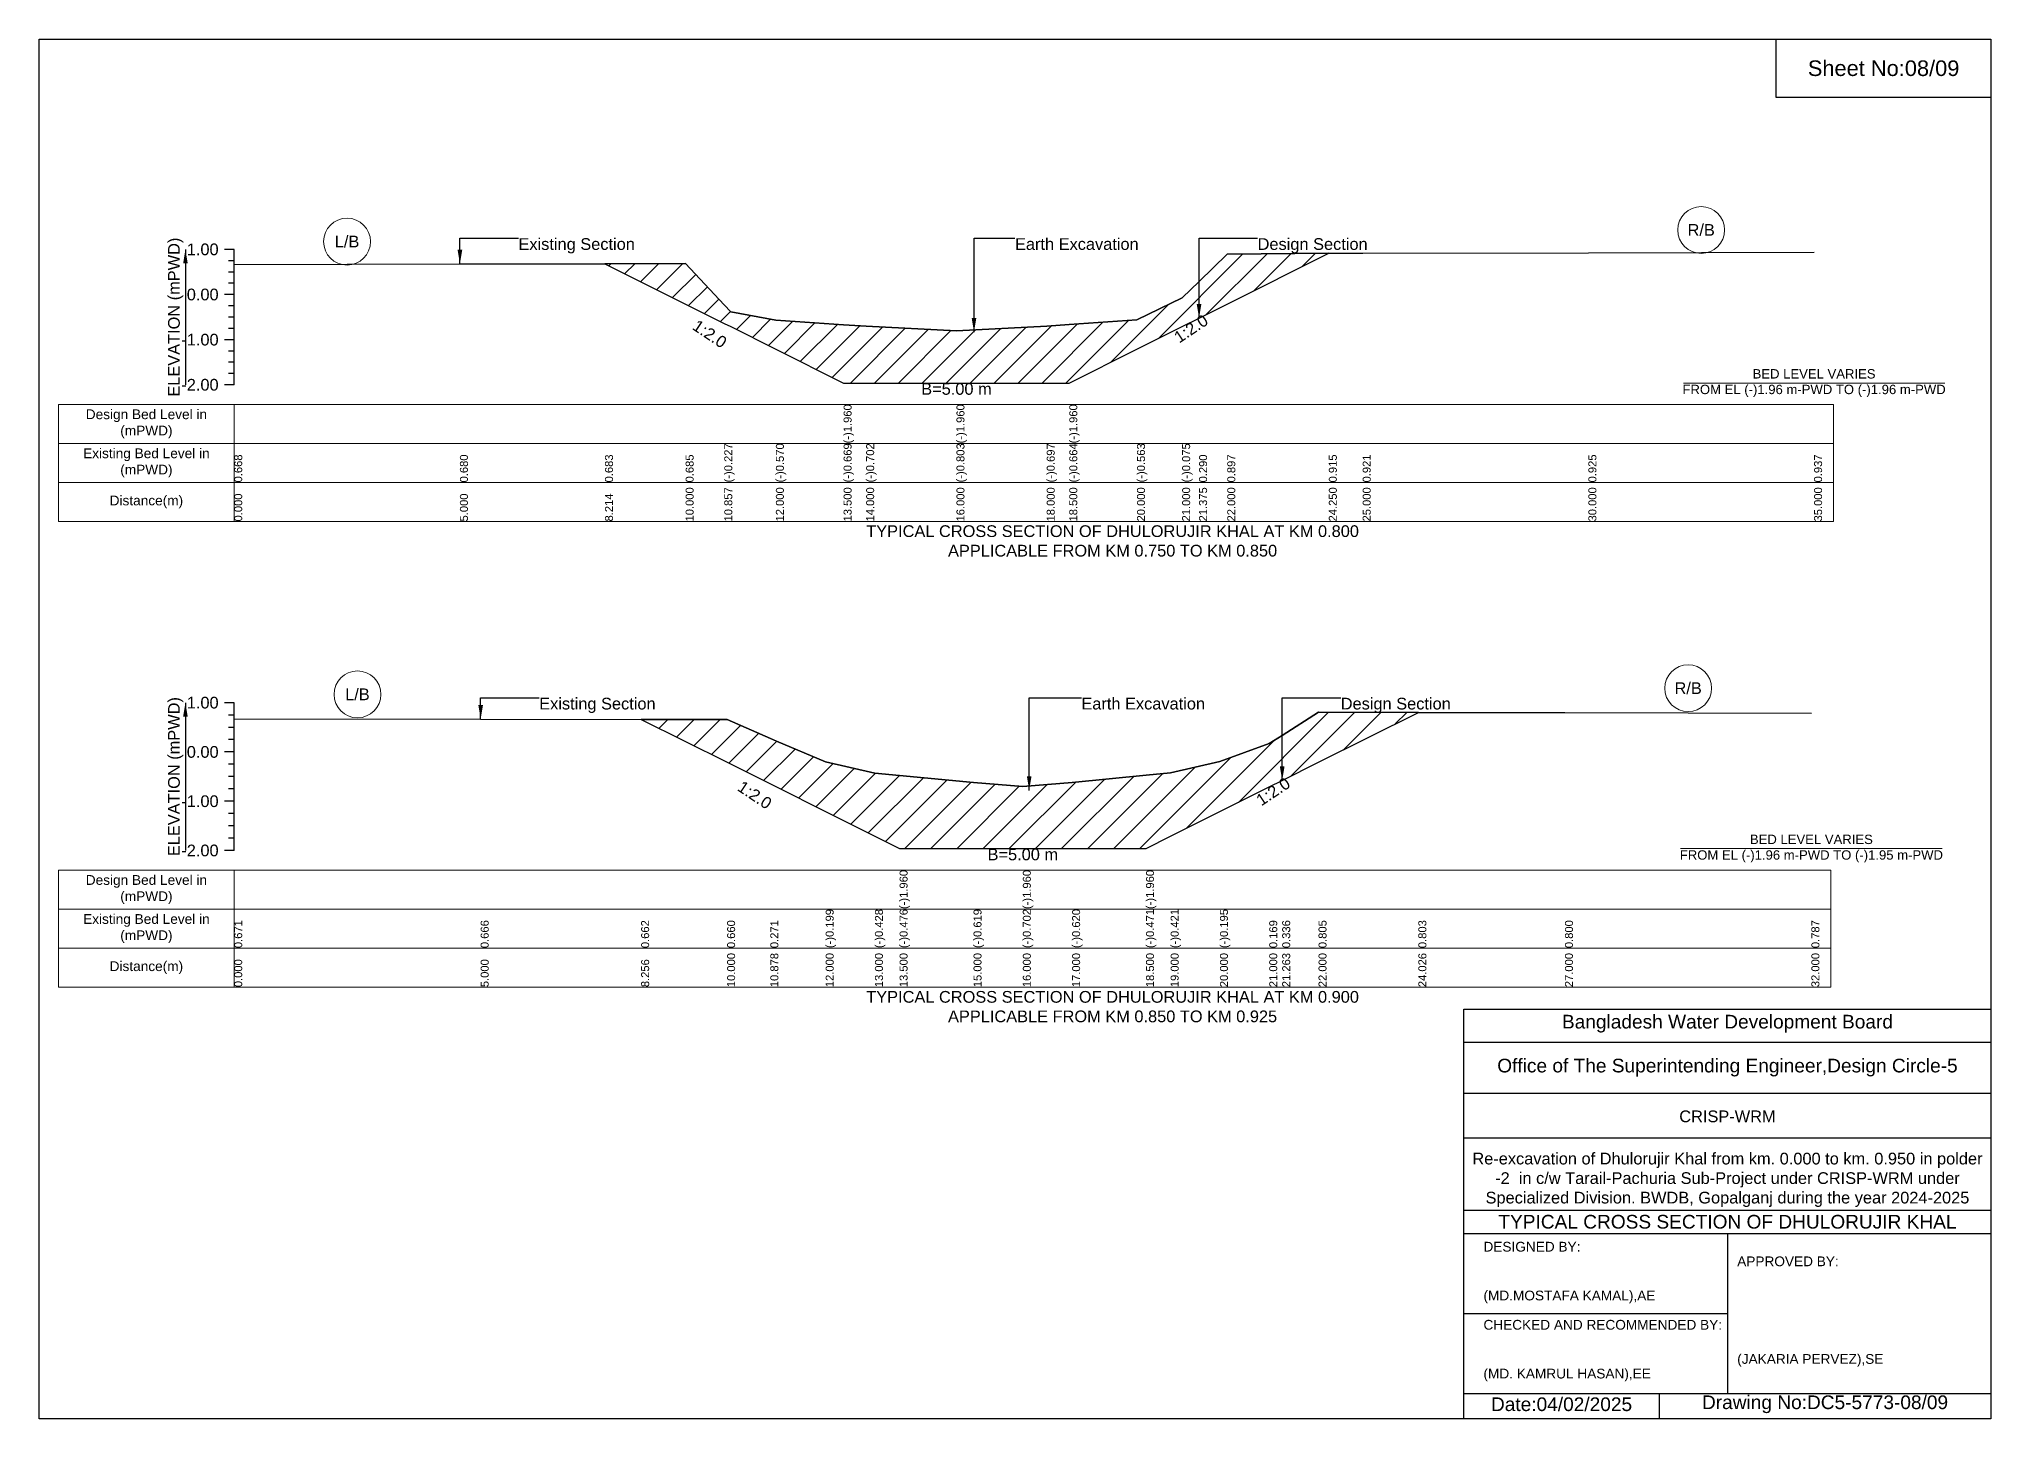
# Model space of a CAD drawing. Header units: inches. Extents: x 91000 to 198000, y -5656 to 7798.
# Drawn here: x 170000 to 178000, y -5656 to 0 of the extents above; entities that cross this region are included whole.
import ezdxf

# ---------------------------------------------------------------- set-up
doc = ezdxf.new("R2010")
doc.units = ezdxf.units.IN
doc.header["$LTSCALE"] = 7
doc.header["$MEASUREMENT"] = 0
for name, color, linetype, lineweight in [('Cross section Data Border', 7, 'Continuous', 9), ('Cross Section Labels', 7, 'Continuous', 9), ('Existing_Bed_Level for Xsection', 7, 'Continuous', 25)]:
    doc.layers.add(name, color=color, linetype=linetype, lineweight=lineweight)
doc.styles.get("Standard").update_dxf_attribs({"font": 'arial.ttf'})
doc.dimstyles.get("Standard").update_dxf_attribs({"dimtxt": 0.18, "dimasz": 0.18, "dimexe": 0.18, "dimexo": 0.0625, "dimgap": 0.09, "dimtad": 0, "dimtih": 1, "dimtoh": 1, "dimdec": 4, "dimzin": 0, "dimdsep": 46, "dimtxsty": 'Standard', "dimcen": 0.09, "dimadec": 0, "dimazin": 0, "dimtfac": 1, "dimtdec": 4, "dimtofl": 0, "dimtmove": 0, "dimatfit": 3, "dimfxl": 1, "dimtolj": 1, "dimtzin": 0, "dimarcsym": 0})

msp = doc.modelspace()

# ---------------------------------------------------------------- hatches: boundary and pattern name
at = {"layer": 'Existing_Bed_Level for Xsection'}
h = msp.add_hatch(dxfattribs=at)
h.set_pattern_fill('ANSI31', color=256, scale=555, style=0)
h.paths.add_polyline_path([(172319.5, -921.1), (172650, -1086.3), (172808.5, -1165.5), (172835, -1178.8), (173020, -1271.3), (173297.5, -1410), (173390, -1410), (173760, -1410), (174130, -1410), (174222.5, -1410), (174500, -1271.3), (174685, -1178.8), (174754.4, -1144.1), (174870, -1086.3), (175286.2, -878.2), (174870, -881.5), (174754.4, -993.9), (174685, -1061.3), (174500, -1151.6), (174222.5, -1170.2), (174130, -1176.4), (173760, -1196), (173390, -1177.3), (173297.5, -1171.2), (173020, -1152.9), (172835, -1117.7), (172808.5, -1089.5), (172650, -920.7)])
h = msp.add_hatch(dxfattribs=at)
h.set_pattern_fill('ANSI31', color=256, scale=606, style=0)
h.paths.add_polyline_path([(172467.7, -2788.5), (172820, -2964.6), (172997.3, -3053.3), (173022, -3065.6), (173224, -3166.6), (173426, -3267.6), (173527, -3318.1), (173830, -3318.1), (174032, -3318.1), (174234, -3318.1), (174537, -3318.1), (174638, -3267.6), (174840, -3166.6), (175042, -3065.6), (175095.1, -3039.1), (175244, -2964.6), (175653.2, -2760), (175244, -2759.6), (175095.1, -2854.3), (175042, -2888.1), (174840, -2961.6), (174638, -3007.2), (174537, -3017.3), (174234, -3047.4), (174032, -3064), (173830, -3047.2), (173527, -3018.3), (173426, -3008.7), (173224, -2962.4), (173022, -2878.4), (172997.3, -2867.4), (172820, -2788.9)])

# ---------------------------------------------------------------- linework, layer by layer
for points in [[(170000, 0), (178000, 0), (178000, -5656), (170000, -5656)], [(177120, 0), (178000, 0), (178000, -240), (177120, -240)]]:
    msp.add_lwpolyline(points, close=True)
for points in [[(175840, -5656), (175840, -3976), (178000, -3976)], [(175840, -4112), (178000, -4112)], [(175840, -4320), (178000, -4320)], [(175840, -4504), (178000, -4504)], [(175840, -4800), (178000, -4800)], [(175840, -4896), (178000, -4896)], [(176920, -4896), (176920, -5552)], [(175840, -5224), (176920, -5224)], [(175840, -5552), (178000, -5552)], [(176640, -5552), (176640, -5656)]]:
    msp.add_lwpolyline(points)
at = {"layer": 'Cross section Data Border'}
for points in [[(170080, -1497.4), (177355, -1497.4), (177355, -1977.4), (170080, -1977.4)], [(170080, -3406.2), (177344, -3406.2), (177344, -3886.2), (170080, -3886.2)]]:
    msp.add_lwpolyline(points, close=True, dxfattribs=at)
for points in [[(170800, -1497.4), (170800, -1977.4)], [(170080, -1657.4), (177355, -1657.4)], [(170080, -1817.4), (177355, -1817.4)], [(170800, -3406.2), (170800, -3886.2)], [(170080, -3566.2), (177344, -3566.2)], [(170080, -3726.2), (177344, -3726.2)]]:
    msp.add_lwpolyline(points, dxfattribs=at)
at = {"layer": 'Cross Section Labels'}
for points in [[(176739.2, -1410), (177810.8, -1410)], [(176728.2, -3318.1), (177799.8, -3318.1)]]:
    msp.add_lwpolyline(points, dxfattribs=at)
for centre in [(176812.5, -782.7), (171262.5, -830.3), (171305, -2686.2), (176759, -2660.9)]:
    msp.add_circle(centre, 96, dxfattribs=at)
at = {"layer": 'Existing_Bed_Level for Xsection'}
for points in [[(170800, -862.4), (170760, -862.4)], [(170800, -1417.4), (170800, -1232.4), (170800, -1047.4), (170800, -862.4)], [(170800, -923.9), (171725, -921.6), (172319.5, -921.1), (172650, -920.7), (172808.5, -1089.5), (172835, -1117.7), (173020, -1152.9), (173297.5, -1171.2), (173297.5, -1171.2), (173390, -1177.3), (173760, -1196), (173760, -1196), (174130, -1176.4), (174222.5, -1170.2), (174222.5, -1170.2), (174500, -1151.6), (174685, -1061.3), (174754.4, -993.9), (174870, -881.5), (175286.2, -878.2), (175425, -877.1), (176350, -876.3), (177275, -874.1)], [(170800, -908.7), (170776, -908.7)], [(170800, -954.9), (170776, -954.9)], [(170800, -1001.2), (170776, -1001.2)], [(170800, -1047.4), (170760, -1047.4)], [(170800, -1093.7), (170776, -1093.7)], [(170800, -1139.9), (170776, -1139.9)], [(170800, -1186.2), (170776, -1186.2)], [(170800, -1232.4), (170760, -1232.4)], [(170800, -1278.7), (170776, -1278.7)], [(170800, -1324.9), (170776, -1324.9)], [(170800, -1417.4), (170760, -1417.4)], [(170800, -1371.2), (170776, -1371.2)], [(170800, -2720.2), (170760, -2720.2)], [(170800, -2770.7), (170776, -2770.7)], [(170800, -3326.2), (170800, -3124.2), (170800, -2922.2), (170800, -2720.2)], [(170800, -2786.7), (171810, -2787.7), (172467.7, -2788.5), (172820, -2788.9), (172997.3, -2867.4), (173022, -2878.4), (173224, -2962.4), (173426, -3008.7), (173527, -3018.3), (173527, -3018.3), (173830, -3047.2), (174032, -3064), (174032, -3064), (174234, -3047.4), (174537, -3017.3), (174537, -3017.3), (174638, -3007.2), (174840, -2961.6), (175042, -2888.1), (175095.1, -2854.3), (175244, -2759.6), (175653.2, -2760), (176254, -2760.6), (177264, -2763.2)], [(170800, -2821.2), (170776, -2821.2)], [(170800, -2871.7), (170776, -2871.7)], [(170800, -2922.2), (170760, -2922.2)], [(170800, -2972.7), (170776, -2972.7)], [(170800, -3023.2), (170776, -3023.2)], [(170800, -3073.7), (170776, -3073.7)], [(170800, -3124.2), (170760, -3124.2)], [(170800, -3174.7), (170776, -3174.7)], [(170800, -3225.2), (170776, -3225.2)], [(170800, -3275.7), (170776, -3275.7)], [(170800, -3326.2), (170760, -3326.2)]]:
    msp.add_lwpolyline(points, dxfattribs=at)
for points in [[(172319.5, -921.1), (172650, -1086.3), (172808.5, -1165.5), (172835, -1178.8), (173020, -1271.3), (173297.5, -1410), (173297.5, -1410), (173390, -1410), (173760, -1410), (173760, -1410), (174130, -1410), (174222.5, -1410), (174222.5, -1410), (174500, -1271.3), (174685, -1178.8), (174754.4, -1144.1), (174870, -1086.3), (175286.2, -878.2), (174870, -881.5), (174754.4, -993.9), (174685, -1061.3), (174500, -1151.6), (174222.5, -1170.2), (174222.5, -1170.2), (174130, -1176.4), (173760, -1196), (173760, -1196), (173390, -1177.3), (173297.5, -1171.2), (173297.5, -1171.2), (173020, -1152.9), (172835, -1117.7), (172808.5, -1089.5), (172650, -920.7)], [(172467.7, -2788.5), (172820, -2964.6), (172997.3, -3053.3), (173022, -3065.6), (173224, -3166.6), (173426, -3267.6), (173527, -3318.1), (173527, -3318.1), (173830, -3318.1), (174032, -3318.1), (174032, -3318.1), (174234, -3318.1), (174537, -3318.1), (174537, -3318.1), (174638, -3267.6), (174840, -3166.6), (175042, -3065.6), (175095.1, -3039.1), (175244, -2964.6), (175653.2, -2760), (175244, -2759.6), (175095.1, -2854.3), (175042, -2888.1), (174840, -2961.6), (174638, -3007.2), (174537, -3017.3), (174537, -3017.3), (174234, -3047.4), (174032, -3064), (174032, -3064), (173830, -3047.2), (173527, -3018.3), (173527, -3018.3), (173426, -3008.7), (173224, -2962.4), (173022, -2878.4), (172997.3, -2867.4), (172820, -2788.9)]]:
    msp.add_lwpolyline(points, close=True, dxfattribs=at)

# ---------------------------------------------------------------- texts
at = {"attachment_point": 5}
for s, insert, char_height in [('Sheet No:08/09', (177560, -120), 64), ('Bangladesh Water Development Board', (176920, -4036), 56), ('Office of The Superintending Engineer,Design Circle-5', (176920, -4216), 56)]:
    msp.add_mtext(s, dxfattribs=dict(at, insert=insert, char_height=char_height))
for s, insert, char_height, width, attachment_point in [('CRISP-WRM', (176920, -4416), 48, 2240, 5), ('Re-excavation of Dhulorujir Khal from km. 0.000 to km. 0.950 in polder -2  in c/w Tarail-Pachuria Sub-Project under CRISP-WRM under Specialized Division. BWDB, Gopalganj during the year 2024-2025', (176920, -4676), 48, 2160, 5), ('TYPICAL CROSS SECTION OF DHULORUJIR KHAL', (176920, -4848), 56, 2240, 5), ('DESIGNED BY:^J^J^J(MD.MOSTAFA KAMAL),AE', (175920, -5056), 40, 1120, 4), ('APPROVED BY:^J^J^J^J^J^J(JAKARIA PERVEZ),SE', (176960, -5216), 40, 1120, 4), ('CHECKED AND RECOMMENDED BY:^J^J^J(MD. KAMRUL HASAN),EE', (175920, -5376), 40, 1120, 4), ('Date:04/02/2025', (176240, -5596), 56, 1120, 5), ('Drawing No:DC5-5773-08/09', (177320, -5596), 56, 1760, 5)]:
    msp.add_mtext(s, dxfattribs=dict(insert=insert, char_height=char_height, width=width, attachment_point=attachment_point))
at = {"layer": 'Cross section Data Border', "char_height": 40, "width": 640, "attachment_point": 5}
for s, insert in [('Design Bed Level in (mPWD)', (170440, -1577.4)), ('Existing Bed Level in (mPWD)', (170440, -1737.4)), ('Distance(m)', (170440, -1897.4)), ('Design Bed Level in (mPWD)', (170440, -3486.2)), ('Existing Bed Level in (mPWD)', (170440, -3646.2)), ('Distance(m)', (170440, -3806.2))]:
    msp.add_mtext(s, dxfattribs=dict(at, insert=insert))
at = {"layer": 'Cross Section Labels'}
for s, insert, char_height, attachment_point in [('R/B', (176812.5, -782.7), 48, 5), ('L/B', (171262.5, -830.3), 48, 5), ('Existing Section', (171965, -816.2), 48, 1), ('Earth Excavation', (174000, -816.2), 48, 1), ('Design Section', (174994.4, -816.2), 48, 1), ('BED LEVEL VARIES ^JFROM EL (-)1.96 m-PWD TO (-)1.96 m-PWD', (177275, -1410), 38.4, 5), ('B=5.00 m', (173760, -1410), 48, 2), ('TYPICAL CROSS SECTION OF DHULORUJIR KHAL AT KM 0.800^JAPPLICABLE FROM KM 0.750 TO KM 0.850', (174400, -2057.4), 48, 5), ('R/B', (176759, -2660.9), 48, 5), ('L/B', (171305, -2686.2), 48, 5), ('Existing Section', (172050, -2700), 48, 1), ('Earth Excavation', (174272, -2700), 48, 1), ('Design Section', (175335.1, -2700), 48, 1), ('BED LEVEL VARIES ^JFROM EL (-)1.96 m-PWD TO (-)1.95 m-PWD', (177264, -3318.1), 38.4, 5), ('B=5.00 m', (174032, -3318.1), 48, 2), ('TYPICAL CROSS SECTION OF DHULORUJIR KHAL AT KM 0.900^JAPPLICABLE FROM KM 0.850 TO KM 0.925', (174400, -3966.2), 48, 5)]:
    msp.add_mtext(s, dxfattribs=dict(at, insert=insert, char_height=char_height, attachment_point=attachment_point))
at = {"layer": 'Cross Section Labels', "char_height": 48, "attachment_point": 2}
for insert, rotation in [((172762.3, -1188.7), 326.30993), ((174708.1, -1167.2), 33.69007), ((175044.6, -3064.3), 33.69007), ((172946.8, -3078.5), 326.30993)]:
    msp.add_mtext('1:2.0', dxfattribs=dict(at, insert=insert, rotation=rotation))
at = {"layer": 'Existing_Bed_Level for Xsection', "rotation": 90}
for s, insert, char_height, attachment_point in [('ELEVATION (mPWD)', (170560, -1139.9), 48, 5), ('(-)1.960', (173297.5, -1657.4), 32.8, 1), ('(-)1.960', (173760, -1657.4), 32.8, 1), ('(-)1.960', (174222.5, -1657.4), 32.8, 1), ('(-)0.227', (172808.5, -1817.4), 32.8, 1), ('(-)0.570', (173020, -1817.4), 32.8, 1), ('(-)0.669', (173297.5, -1817.4), 32.8, 1), ('(-)0.702', (173390, -1817.4), 32.8, 1), ('(-)0.803', (173760, -1817.4), 32.8, 1), ('(-)0.697', (174130, -1817.4), 32.8, 1), ('(-)0.664', (174222.5, -1817.4), 32.8, 1), ('(-)0.563', (174500, -1817.4), 32.8, 1), ('(-)0.075', (174685, -1817.4), 32.8, 1), ('0.668', (170800, -1817.4), 32.8, 1), ('0.680', (171725, -1817.4), 32.8, 1), ('0.683', (172319.5, -1817.4), 32.8, 1), ('0.685', (172650, -1817.4), 32.8, 1), ('0.290', (174754.4, -1817.4), 32.8, 1), ('0.897', (174870, -1817.4), 32.8, 1), ('0.915', (175286.2, -1817.4), 32.8, 1), ('0.921', (175425, -1817.4), 32.8, 1), ('0.925', (176350, -1817.4), 32.8, 1), ('0.937', (177275, -1817.4), 32.8, 1), ('10.000', (172650, -1977.4), 32.8, 1), ('10.857', (172808.5, -1977.4), 32.8, 1), ('12.000', (173020, -1977.4), 32.8, 1), ('13.500', (173297.5, -1977.4), 32.8, 1), ('14.000', (173390, -1977.4), 32.8, 1), ('16.000', (173760, -1977.4), 32.8, 1), ('18.000', (174130, -1977.4), 32.8, 1), ('18.500', (174222.5, -1977.4), 32.8, 1), ('20.000', (174500, -1977.4), 32.8, 1), ('21.000', (174685, -1977.4), 32.8, 1), ('21.375', (174754.4, -1977.4), 32.8, 1), ('22.000', (174870, -1977.4), 32.8, 1), ('24.250', (175286.2, -1977.4), 32.8, 1), ('25.000', (175425, -1977.4), 32.8, 1), ('30.000', (176350, -1977.4), 32.8, 1), ('35.000', (177275, -1977.4), 32.8, 1), ('0.000', (170800, -1977.4), 32.8, 1), ('5.000', (171725, -1977.4), 32.8, 1), ('8.214', (172319.5, -1977.4), 32.8, 1), ('ELEVATION (mPWD)', (170560, -3023.2), 48, 5), ('(-)1.960', (173527, -3566.2), 32.8, 1), ('(-)1.960', (174032, -3566.2), 32.8, 1), ('(-)1.960', (174537, -3566.2), 32.8, 1), ('(-)0.199', (173224, -3726.2), 32.8, 1), ('(-)0.428', (173426, -3726.2), 32.8, 1), ('(-)0.476', (173527, -3726.2), 32.8, 1), ('(-)0.619', (173830, -3726.2), 32.8, 1), ('(-)0.702', (174032, -3726.2), 32.8, 1), ('(-)0.620', (174234, -3726.2), 32.8, 1), ('(-)0.471', (174537, -3726.2), 32.8, 1), ('(-)0.421', (174638, -3726.2), 32.8, 1), ('(-)0.195', (174840, -3726.2), 32.8, 1), ('0.671', (170800, -3726.2), 32.8, 1), ('0.666', (171810, -3726.2), 32.8, 1), ('0.662', (172467.7, -3726.2), 32.8, 1), ('0.660', (172820, -3726.2), 32.8, 1), ('0.271', (172997.3, -3726.2), 32.8, 1), ('0.169', (175042, -3726.2), 32.8, 1), ('0.336', (175095.1, -3726.2), 32.8, 1), ('0.805', (175244, -3726.2), 32.8, 1), ('0.803', (175653.2, -3726.2), 32.8, 1), ('0.800', (176254, -3726.2), 32.8, 1), ('0.787', (177264, -3726.2), 32.8, 1), ('10.000', (172820, -3886.2), 32.8, 1), ('10.878', (172997.3, -3886.2), 32.8, 1), ('12.000', (173224, -3886.2), 32.8, 1), ('13.000', (173426, -3886.2), 32.8, 1), ('13.500', (173527, -3886.2), 32.8, 1), ('15.000', (173830, -3886.2), 32.8, 1), ('16.000', (174032, -3886.2), 32.8, 1), ('17.000', (174234, -3886.2), 32.8, 1), ('18.500', (174537, -3886.2), 32.8, 1), ('19.000', (174638, -3886.2), 32.8, 1), ('20.000', (174840, -3886.2), 32.8, 1), ('21.000', (175042, -3886.2), 32.8, 1), ('21.263', (175095.1, -3886.2), 32.8, 1), ('22.000', (175244, -3886.2), 32.8, 1), ('24.026', (175653.2, -3886.2), 32.8, 1), ('27.000', (176254, -3886.2), 32.8, 1), ('32.000', (177264, -3886.2), 32.8, 1), ('0.000', (170800, -3886.2), 32.8, 1), ('5.000', (171810, -3886.2), 32.8, 1), ('8.256', (172467.7, -3886.2), 32.8, 1)]:
    msp.add_mtext(s, dxfattribs=dict(at, insert=insert, char_height=char_height, attachment_point=attachment_point))
at = {"layer": 'Existing_Bed_Level for Xsection', "char_height": 48, "attachment_point": 6}
for s, insert in [('1.00', (170736, -862.4)), ('0.00', (170736, -1047.4)), ('-1.00', (170736, -1232.4)), ('-2.00', (170736, -1417.4)), ('1.00', (170736, -2720.2)), ('0.00', (170736, -2922.2)), ('-1.00', (170736, -3124.2)), ('-2.00', (170736, -3326.2))]:
    msp.add_mtext(s, dxfattribs=dict(at, insert=insert))

# ---------------------------------------------------------------- leaders
at = {"layer": 'Cross Section Labels', "annotation_type": 0, "has_hookline": 1, "hookline_direction": 0}
for points, text_width in [([(171725, -921.6), (171725, -816.2), (171964.9, -816.2)], 467.2), ([(173832, -1201), (173832, -816.2), (173999.9, -816.2)], 497), ([(174754.4, -1144.1), (174754.4, -816.2), (174994.3, -816.2)], 441.2), ([(171810, -2787.7), (171810, -2700), (172049.9, -2700)], 467.2), ([(174058.2, -3079.5), (174058.2, -2700), (174271.9, -2700)], 497), ([(175095.1, -3039.1), (175095.1, -2700), (175335, -2700)], 441.2)]:
    msp.add_leader(points, dimstyle='Standard', override={"dimasz": 57.6}, dxfattribs=dict(at, text_width=text_width))
at = {"layer": 'Existing_Bed_Level for Xsection'}
for points in [[(170600, -862.4), (170600, -1417.4)], [(170600, -2720.2), (170600, -3326.2)]]:
    msp.add_leader(points, dimstyle='Standard', override={"dimasz": 57.6}, dxfattribs=at)

doc.saveas('drawing.dxf')
